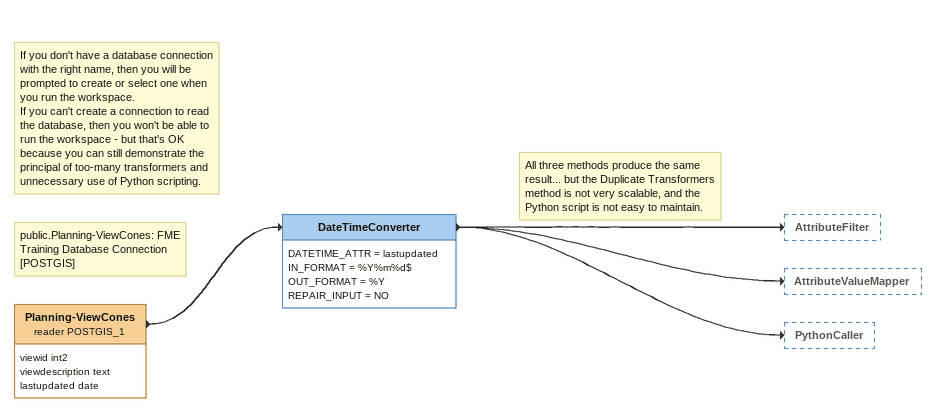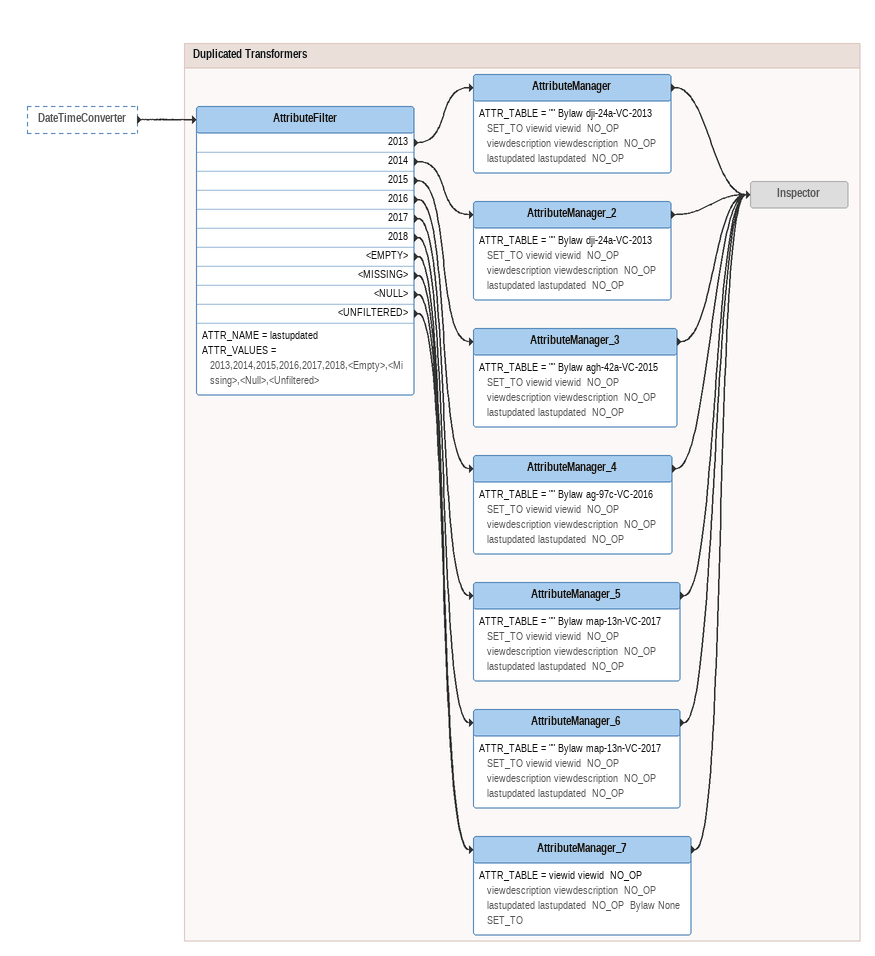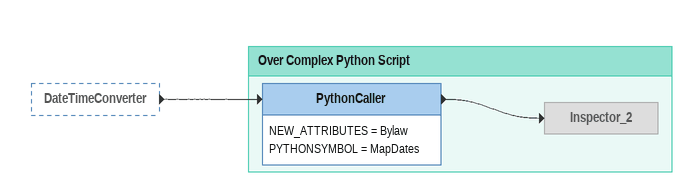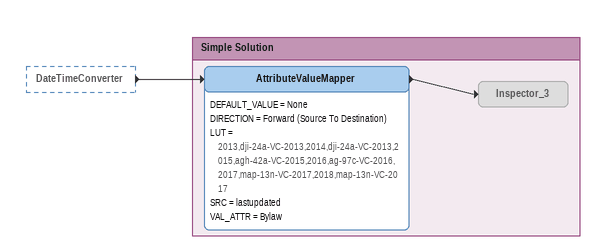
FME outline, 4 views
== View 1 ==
Note: If you don't have a database connection with the right name, then you will be prompted to create or select one when you run the workspace. / If you can't create a connection to read the database, then you won't be able to run the workspace - but that's OK because you can still demonstrate the principal of too-many transformers and unnecessary use of Python scripting.
Note: public.Planning-ViewCones: FME Training Database Connection [POSTGIS]
Planning-ViewCones (reader POSTGIS_1)
    attributes: viewid int2, viewdescription text, lastupdated date
    -> DateTimeConverter
Note: All three methods produce the same result... but the Duplicate Transformers method is not very scalable, and the Python script is not easy to maintain.
DateTimeConverter
    DATETIME_ATTR = lastupdated
    IN_FORMAT = %Y%m%d$
    OUT_FORMAT = %Y
    REPAIR_INPUT = NO
    -> AttributeFilter
    -> AttributeValueMapper
    -> PythonCaller

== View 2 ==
DateTimeConverter [outside]
    -> AttributeFilter

Bookmark: Duplicated Transformers
AttributeFilter
    ATTR_NAME = lastupdated
    ATTR_VALUES = 2013,2014,2015,2016,2017,2018,<Empty>,<Missing>,<Null>,<Unfiltered>
    2013 -> AttributeManager
    2014 -> AttributeManager_2
    2015 -> AttributeManager_3
    2016 -> AttributeManager_4
    2017 -> AttributeManager_5
    2018 -> AttributeManager_6
    <EMPTY> -> AttributeManager_7
    <MISSING> -> AttributeManager_7
    <NULL> -> AttributeManager_7
    <UNFILTERED> -> AttributeManager_7
AttributeManager
    ATTR_TABLE = "" Bylaw dji-24a-VC-2013 SET_TO viewid viewid  NO_OP viewdescription viewdescription  NO_OP lastupdated lastupdated  NO_OP
    -> Inspector
AttributeManager_2
    ATTR_TABLE = "" Bylaw dji-24a-VC-2013 SET_TO viewid viewid  NO_OP viewdescription viewdescription  NO_OP lastupdated lastupdated  NO_OP
    -> Inspector
AttributeManager_3
    ATTR_TABLE = "" Bylaw agh-42a-VC-2015 SET_TO viewid viewid  NO_OP viewdescription viewdescription  NO_OP lastupdated lastupdated  NO_OP
    -> Inspector
AttributeManager_4
    ATTR_TABLE = "" Bylaw ag-97c-VC-2016 SET_TO viewid viewid  NO_OP viewdescription viewdescription  NO_OP lastupdated lastupdated  NO_OP
    -> Inspector
AttributeManager_5
    ATTR_TABLE = "" Bylaw map-13n-VC-2017 SET_TO viewid viewid  NO_OP viewdescription viewdescription  NO_OP lastupdated lastupdated  NO_OP
    -> Inspector
AttributeManager_6
    ATTR_TABLE = "" Bylaw map-13n-VC-2017 SET_TO viewid viewid  NO_OP viewdescription viewdescription  NO_OP lastupdated lastupdated  NO_OP
    -> Inspector
AttributeManager_7
    ATTR_TABLE = viewid viewid  NO_OP viewdescription viewdescription  NO_OP lastupdated lastupdated  NO_OP  Bylaw None SET_TO
    -> Inspector
Inspector [off]

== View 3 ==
DateTimeConverter [outside]
    -> PythonCaller

Bookmark: Over Complex Python Script
PythonCaller
    NEW_ATTRIBUTES = Bylaw
    PYTHONSYMBOL = MapDates
    -> Inspector_2
Inspector_2 [off]

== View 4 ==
DateTimeConverter [outside]
    -> AttributeValueMapper

Bookmark: Simple Solution
AttributeValueMapper
    DEFAULT_VALUE = None
    DIRECTION = Forward (Source To Destination)
    LUT = 2013,dji-24a-VC-2013,2014,dji-24a-VC-2013,2015,agh-42a-VC-2015,2016,ag-97c-VC-2016,2017,map-13n-VC-2017,2018,map-13n-VC-2017
    SRC = lastupdated
    VAL_ATTR = Bylaw
    -> Inspector_3
Inspector_3 [off]
